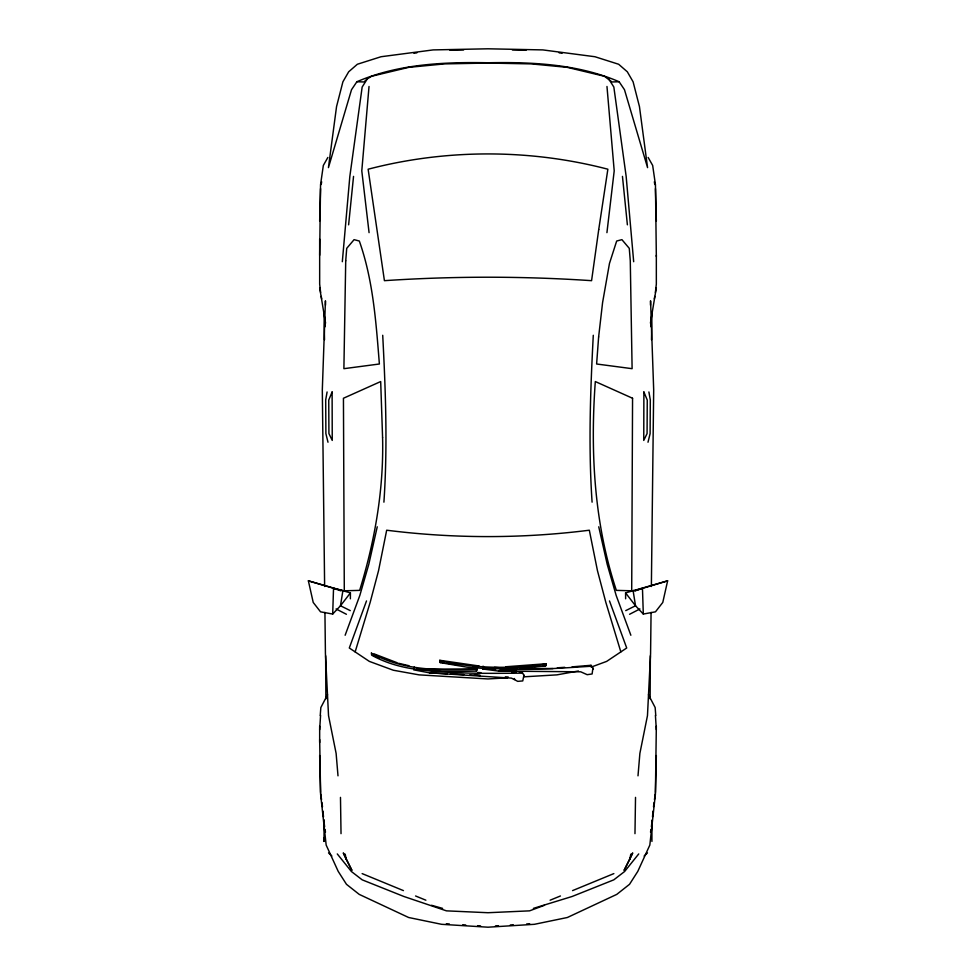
<?xml version="1.0" encoding="UTF-8"?>
<svg xmlns="http://www.w3.org/2000/svg" width="976" height="976" viewBox="0 0 976 976"><rect width="100%" height="100%" fill="white"/><g stroke="black" fill="none" stroke-linecap="round" stroke-linejoin="round"><path stroke-width="1.46" d="M319.664 742.553L319.664 726.181M319.664 255.285L320.543 184.757L323.337 165.432L327.863 157.441M324.044 837.884L324.044 841.422L324.044 820.072M656.336 255.285L656.336 284.089L655.384 292.471M650.797 326.704L650.846 317.554M650.358 655.787L650.126 698.828L648.747 696.266M341.027 833.663L340.478 797.38M350.372 598.8L350.421 592.896L308.367 580.83L313.223 602.448L320.531 611.83L332.694 614.05L340.478 605.767L350.421 592.896M651.065 612.403L650.577 653.554L647.466 715.652L639.878 753.411L637.999 775.835M651.37 586.491L653.688 389.9L650.565 300.828L650.504 305.22M651.492 339.794L651.98 312.686M656.336 755.546L655.421 794L649.833 845.07L637.804 871.361L629.52 884.317L616.759 894.394L567.361 917.501L534.421 924.309L488 927.2L441.579 924.309L408.639 917.501L359.241 894.394L346.48 884.317L338.196 871.361L326.167 845.07L320.579 794L319.664 755.546M319.664 220.918L320.543 188.636M308.367 580.83L333.536 588.272L332.694 614.05M655.421 792.488L656.336 726.181M635.522 797.38L634.973 833.663M593.286 335.28C590.382 390.827 588.333 446.63 592.09 502.164M319.664 729.682L320.592 715.213M495.613 669.341L467.077 667.181L440.249 662.619L439.822 660.288L479.216 666.01M440.249 662.619L439.822 660.288M545.486 665.986L546.096 663.753L545.486 665.986L500.176 669.121M320.226 715.481L320.848 707.527L327.558 694.705M342.32 261.714L349.835 176.412L362.157 87.047L367.305 78.873L371.649 76.25L408.798 67.344L444.714 63.891L488 63.05L531.286 63.891L567.202 67.344L604.351 76.25L612.013 81.972L619.113 81.74L624.481 89.707L647.564 167.628L639.451 106.591L633.095 81.801L627.312 71.785L618.65 64.257L594.945 56.73L542.863 49.91L488 48.8L433.137 49.91L381.055 56.73L357.35 64.257L348.688 71.785L342.905 81.801L336.549 106.591L328.436 167.628L351.519 89.707L356.887 81.74C397.976 64.013 443.824 61.903 488 62.757C532.176 61.903 578.024 64.013 619.113 81.74M383.91 502.164C387.667 446.63 385.618 390.827 382.714 335.28M369.026 86.474L361.791 170.849L369.074 232.654M652.261 819.816L651.37 826.77M652.505 816.912L653.005 811.129M371.819 653.383C404.04 671 441.079 670.536 476.666 669.304L477.227 668.914L476.508 671.098C440.92 671.817 403.869 673.074 371.661 655.189L371.356 652.834M476.508 671.098L476.666 669.304M592.932 668.023L592.115 673.965L587.174 674.684L580.744 671.805L498.565 671.085L482.705 668.987L482.827 667.645M482.705 668.987L483.083 666.12M348.615 224.822L353.544 176.388M656.336 287.749L650.431 323.141M606.926 232.654L614.209 170.849L606.974 86.474M653.505 806.823L654.079 802.516M654.457 799.649L655.225 793.915M650.528 832.186L650.955 829.478M321.214 184.525L321.653 181.792M327.094 391.962L325.691 399.953L325.886 433.612L327.997 442.238M654.323 298.924L654.774 296.399M629.849 859.1L632.704 852.914L624.067 870.409L629.849 859.1L630.801 854.159M414.251 667.011L413.702 669.853L429.403 672.83L511.448 678.125L517.756 681.358L522.758 680.919L523.966 675.038M377.248 526.796L368.794 564.335L359.827 595.458L345.138 635.254M667.633 580.83L662.777 602.448L655.469 611.83L643.306 614.05L635.522 605.767L625.579 592.896L667.633 580.83L634.949 590.663L633.082 590.517L635.522 605.767L625.738 610.622M648.003 442.238L650.114 433.612L650.309 399.953L648.906 391.962M355.154 651.907L370.16 602.387L378.542 570.667L386.679 530.212C453.925 538.715 522.075 538.715 589.321 530.212L597.458 570.667L605.84 602.387L620.846 651.907M366.512 600.923L349.298 647.991L369.355 661.399L393.291 670.231L419.082 674.867L488 678.954L507.471 677.808M327.253 696.266L325.874 698.828L325.642 655.787M638.731 853.927L624.603 871.507L613.806 879.84L572.143 896.48L533.384 908.388M367.305 78.873L363.987 81.972L356.887 81.74M644.136 856.013L647.466 852.939M629.581 614.282L639.914 608.951M572.57 890.612L613.855 873.605M550.122 900.201L560.431 895.98M544.486 905.277L529.565 910.852L488 912.719L446.435 910.852L403.857 896.48L362.194 879.84L351.397 871.507L337.269 853.927M591.151 667.108L606.645 661.399L626.702 647.991L609.488 600.923M635.071 590.87L643.306 588.04M578.414 671L556.918 674.867L523.953 676.819M511.961 672.647L516.28 672.025M413.909 53.253L416.862 52.838M545.596 664.18C510.558 668.926 474.946 668.633 440.359 660.813M519.903 667.706L522.807 667.462M534.397 666.51L538.74 666.157M543.095 665.791L545.987 665.559M546.096 663.753L505.629 666.779M557.345 667.804L564.701 667.328M572.058 666.864L591.029 665.29L593.408 668.963M495.442 925.882L498.419 925.699M510.314 924.967L513.291 924.772M526.674 923.943L529.651 923.76M482.961 667.462C518.927 671.525 555.588 668.414 591.505 666.23L591.029 665.29M449.899 50.264L463.624 49.996M423.743 669.158L475.776 668.902M432.722 670.866L435.772 670.829M498.565 671.085L516.524 671M498.651 667.877L501.676 667.889L494.405 667.389M519.757 667.95L525.796 667.974M513.742 668.072L516.755 668.109M519.769 668.145L552.953 668.584M512.376 49.996L526.101 50.264M429.403 672.83L447.374 673.757M450.375 673.904L463.844 674.599M469.834 674.904L480.314 675.453L474.373 674.904M505.3 676.844L508.228 677.002M477.898 672.501L480.912 672.684M446.349 923.76L449.326 923.943M462.709 924.772L465.686 924.967M477.581 925.699L480.558 925.882M432.649 671.671L435.625 671.903M519.195 671.939L522.16 672.196L524.246 675.99M522.441 673.147C487.402 673.391 451.607 674.233 416.801 668.828M473.128 667.047L477.618 667.621M559.138 52.838L562.091 53.253M439.712 662.094L444.043 662.753M446.935 663.192L449.826 663.631M452.718 664.083L455.597 664.522M398.562 663.277L408.932 665.705M431.514 905.277L442.616 908.388M333.536 588.272L342.918 590.517L340.478 605.767L350.262 610.622M332.694 588.04L340.929 590.87M374.076 653.883L397.195 662.753M373.918 655.677L379.359 657.763M415.569 895.98L425.878 900.201M362.145 873.605L403.43 890.612M336.086 608.951L346.419 614.282M328.534 852.939L331.864 856.013M608.695 78.873L613.843 87.047L626.165 176.412L633.68 261.714M648.442 694.705L655.152 707.527L655.774 715.481M648.137 157.441L652.663 165.432L655.457 184.757L656.336 256.481M346.151 859.1L351.933 870.409L343.296 852.914L346.151 859.1L345.199 854.159M630.862 635.254L616.173 595.458L607.206 564.335L598.752 526.796M514.376 678.515L514.657 679.467M325.569 323.141L319.664 287.749M321.226 296.399L321.677 298.924M654.347 181.792L654.786 184.525M324.63 826.77L323.739 819.816M325.045 829.478L325.472 832.186M320.775 793.915L321.543 799.649M321.921 802.516L322.495 806.823M320.616 292.471L319.664 284.089L319.664 239.108M622.456 176.388L627.385 224.822M322.995 811.129L323.495 816.912M655.408 715.213L656.336 729.682M338.001 775.835L336.122 753.411L328.534 715.652L325.423 653.554L324.935 612.403M643.306 614.05L642.464 588.272M655.457 188.636L656.336 220.918M320.579 792.488L319.664 739.527M324.02 312.686L324.508 339.794M325.496 305.22L325.435 300.828L322.312 389.9L324.63 586.491M625.579 592.896L625.628 598.8M325.154 317.554L325.203 326.704M651.931 820.804L651.931 841.422M643.892 391.986L643.757 440.42L647.076 433.588L647.259 400.075L643.892 391.986M632.558 398.257L631.704 590.797L616.356 590.37C594.067 523.124 590.224 451.79 595.311 381.555L632.558 398.257M345.724 260.812L343.894 368.684L379.383 363.999C376.053 322.641 373.235 280.417 359.327 241.023L354.081 239.657L346.724 248.343L345.724 260.812M382.58 437.492C383.849 489.391 374.906 540.887 359.644 590.37L344.296 590.797L343.442 398.257L380.689 381.555L382.58 437.492M598.63 336.94L596.617 363.999L632.106 368.684L630.276 260.812L629.276 248.343L621.919 239.657L616.673 241.023L609.475 263.422L602.582 302.609L598.63 336.94M598.727 229.567L591.578 280.673C522.624 276.074 453.376 276.074 384.422 280.673L368.135 169.214C446.117 148.84 529.883 148.84 607.865 169.214L598.727 229.567M332.108 391.986L328.741 400.075L328.924 433.588L332.243 440.42L332.108 391.986"/></g></svg>
